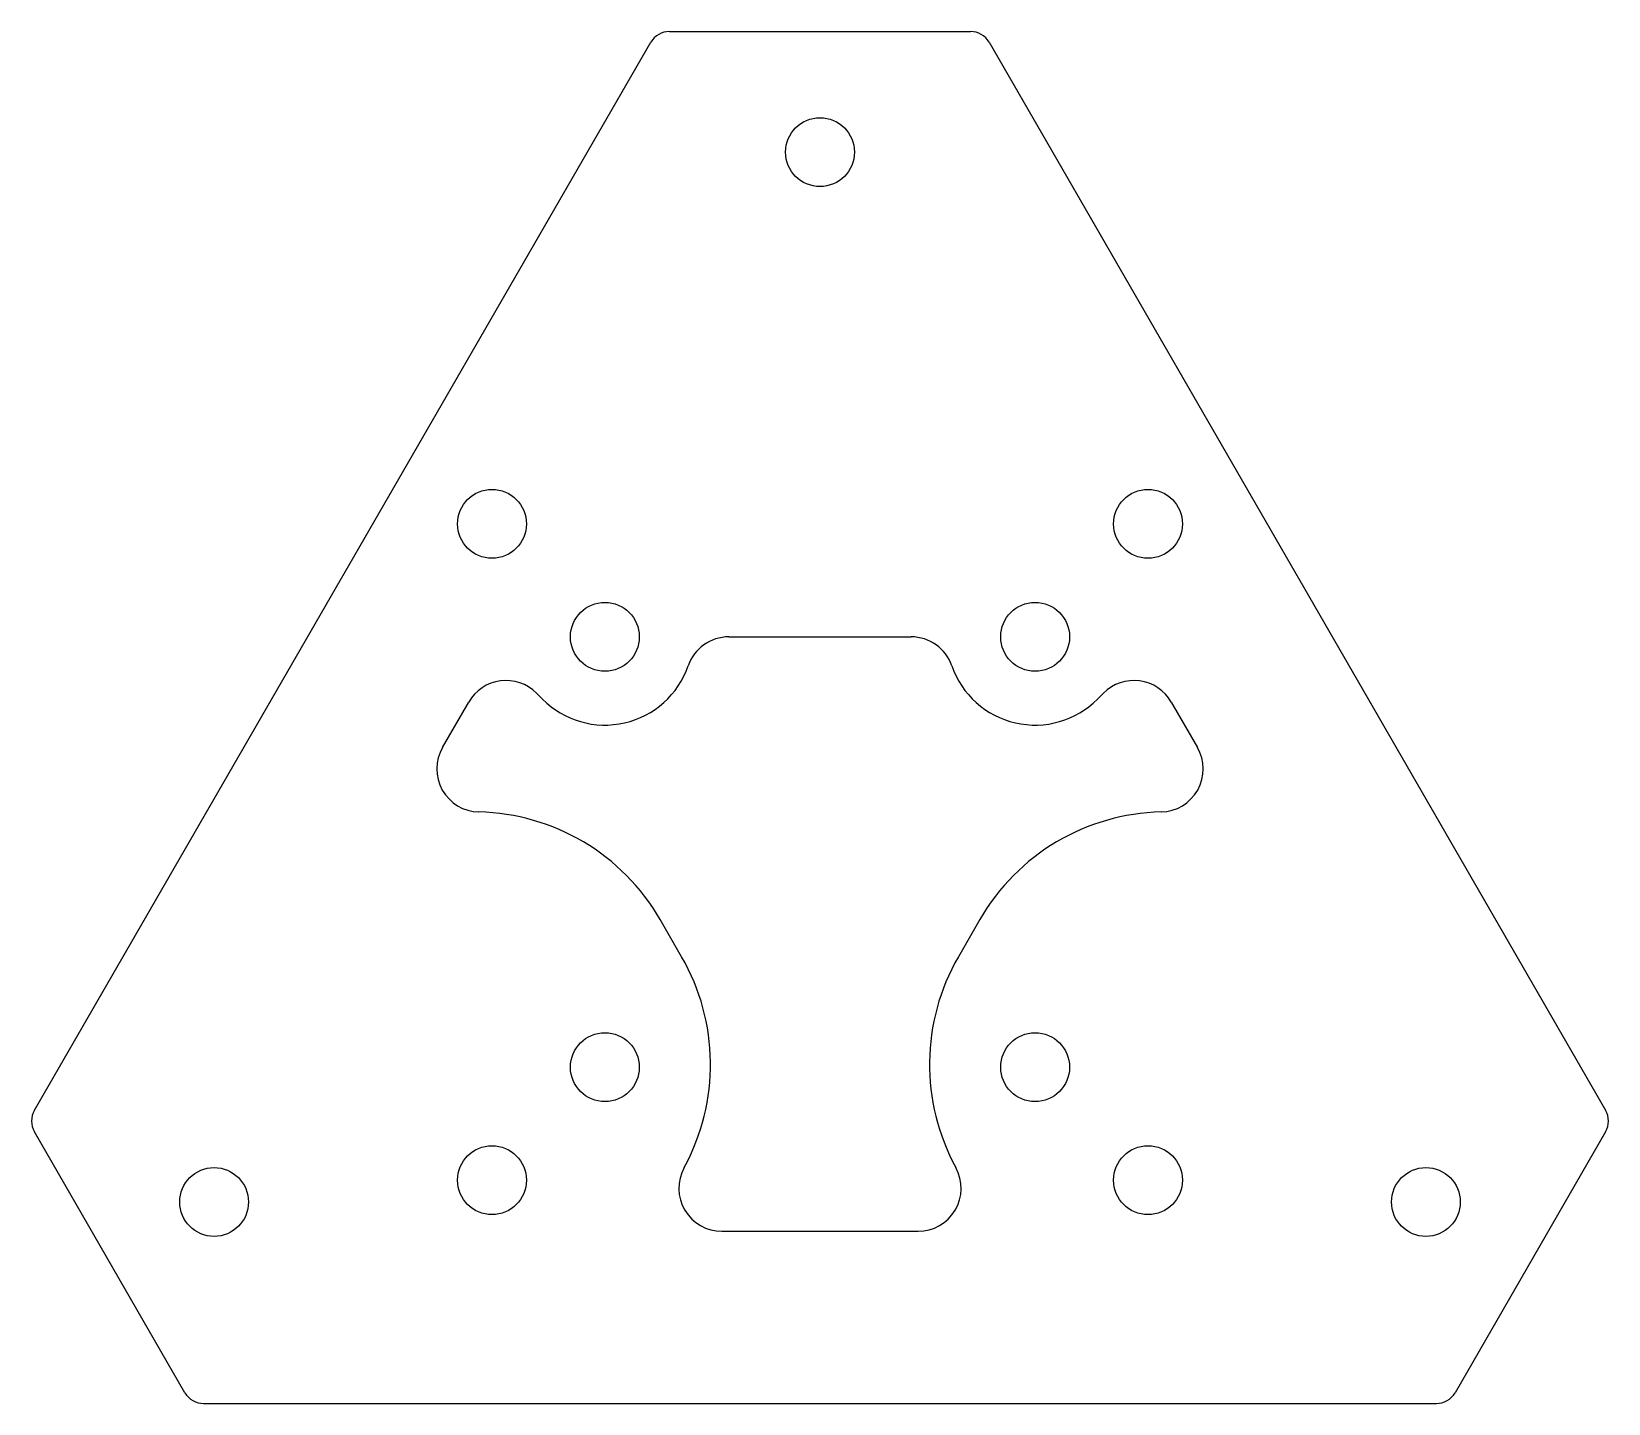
# Model space of a CAD drawing. Header units: millimetres. Extents: x -36.7 to 36.7, y -25.6 to 38.1.
import ezdxf

# ---------------------------------------------------------------- set-up
doc = ezdxf.new("R2010")
doc.units = ezdxf.units.MM
doc.header["$MEASUREMENT"] = 0
doc.layers.add('Lock Plate v2', color=20, linetype='Continuous')

msp = doc.modelspace()

# ---------------------------------------------------------------- linework, layer by layer
at = {"layer": 'Lock Plate v2'}
for p, q in [((-7, 38.13), (7, 38.13)), ((-36.522, -12.003), (-7.866, 37.63)), ((7.866, 37.63), (36.522, -12.003)), ((-4.237, 10), (4.237, 10)), ((-13.183, 7.385), (-12.899, 7.101)), ((13.183, 7.385), (12.899, 7.101)), ((-17.548, 4.861), (-16.33, 6.971)), ((16.33, 6.971), (17.548, 4.861)), ((-6.432, -4.868), (-7.432, -3.136)), ((7.432, -3.136), (6.432, -4.868)), ((-29.522, -25.127), (-36.522, -13.003)), ((36.522, -13.003), (29.522, -25.127)), ((-4.564, -17.627), (4.564, -17.627)), ((-28.656, -25.627), (28.656, -25.627))]:
    msp.add_line(p, q, dxfattribs=at)
for centre in [(0, 32.527), (-15.25, 15.25), (15.25, 15.25), (-10, 10), (10, 10), (-10, -10), (10, -10), (-15.25, -15.25), (15.25, -15.25), (-28.169, -16.263), (28.169, -16.263)]:
    msp.add_circle(centre, 1.6, dxfattribs=at)
for centre, radius, start, end in [((-7, 37.13), 1, 90, 150), ((7, 37.13), 1, 30, 90), ((-4.237, 8), 2, 90, 160.86053), ((4.237, 8), 2, 19.13947, 90), ((-10, 10), 4.1, 225, 340.86053), ((10, 10), 4.1, 199.13947, 315), ((-14.598, 5.971), 2, 45, 150), ((14.598, 5.971), 2, 30, 135), ((-15.816, 3.861), 2, 150, 268.68109), ((15.816, 3.861), 2, 271.31891, 30), ((-16.092, -8.136), 10, 30, 88.68109), ((16.092, -8.136), 10, 91.31891, 150), ((-15.092, -9.868), 10, 331.31891, 30), ((15.092, -9.868), 10, 150, 208.68109), ((-35.656, -12.503), 1, 150, 210), ((35.656, -12.503), 1, 330, 30), ((-4.564, -15.627), 2, 151.31891, 270), ((4.564, -15.627), 2, 270, 28.68109), ((-28.656, -24.627), 1, 210, 270), ((28.656, -24.627), 1, 270, 330)]:
    msp.add_arc(centre, radius, start, end, dxfattribs=at)

doc.saveas('drawing.dxf')
